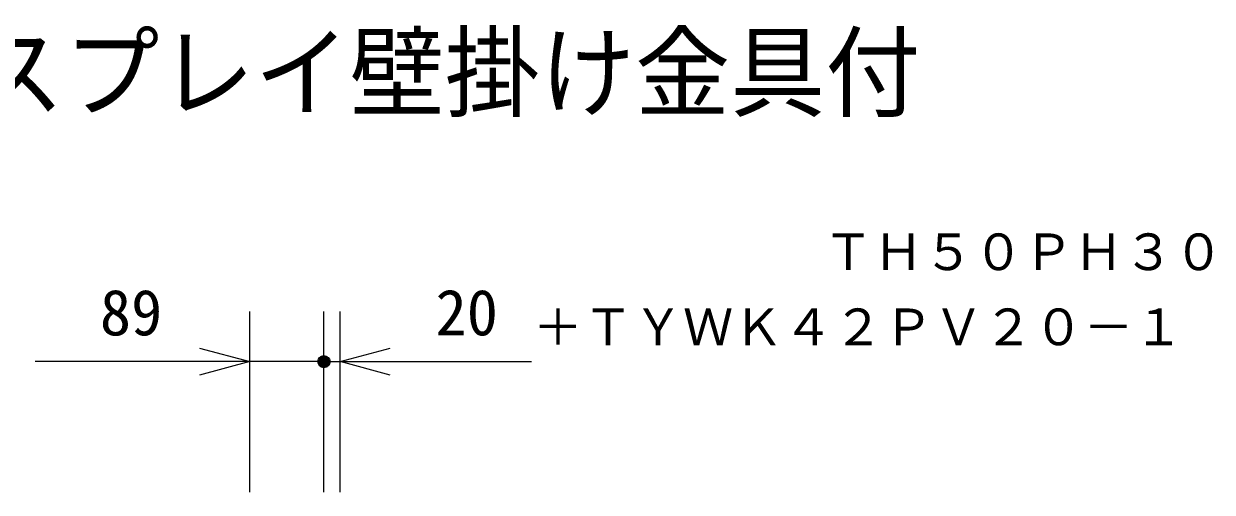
# Model space of a CAD drawing. Units: millimetres, scale not verified. Extents: x -63 to 62, y -56 to 57.
# Drawn here: x 12.28 to 59.76, y 38.06 to 56.79 of the extents above; entities that cross this region are included whole.
import ezdxf
from ezdxf.enums import TextEntityAlignment as Align

# ---------------------------------------------------------------- set-up
doc = ezdxf.new("R2010")
doc.units = ezdxf.units.MM
doc.header["$LTSCALE"] = 0.125
for name, color, linetype in [('0-0_0', 7, 'Continuous'), ('0-2_MOJI1', 7, 'Continuous'), ('0-3_TOUROKU', 7, 'Continuous')]:
    doc.layers.add(name, color=color, linetype=linetype)
doc.layers.add('0-6_SUNPO', color=7, linetype='Continuous', lineweight=18)
doc.styles.add('ＭＳ ゴシック', font='')
doc.styles.get('ＭＳ ゴシック').set_extended_font_data('MS Gothic')

# ---------------------------------------------------------------- blocks, each defined once
blk = doc.blocks.new('_OPEN30')
at = {"layer": '0-0_0'}
blk.add_line((0, 0), (-1, 0), dxfattribs=at)
blk.add_lwpolyline([(-1, 0.26795), (0, 0), (-1, -0.26795)], dxfattribs=at)

msp = doc.modelspace()

# ---------------------------------------------------------------- linework, layer by layer
at = {"layer": '0-6_SUNPO', "color": 3}
for p, q in [((21.3086, 38.0627), (21.3086, 45.2836)), ((24.2752, 38.0627), (24.2752, 45.2836)), ((24.2752, 38.0627), (24.2752, 45.2836)), ((24.9252, 38.0627), (24.9252, 45.2836)), ((19.3086, 43.2836), (12.7394, 43.2836)), ((22.2752, 43.2836), (20.2752, 43.2836)), ((24.2752, 43.2836), (21.3086, 43.2836)), ((24.0331, 43.2627), (24.5173, 43.2627)), ((24.0334, 43.3077), (24.517, 43.3077)), ((24.0413, 43.2177), (24.5091, 43.2177)), ((24.0422, 43.3527), (24.5082, 43.3527)), ((24.0607, 43.3977), (24.4898, 43.3977)), ((24.0915, 43.4427), (24.4589, 43.4427)), ((24.1433, 43.4877), (24.4072, 43.4877)), ((24.2752, 43.2836), (24.9252, 43.2836)), ((24.3919, 43.2836), (26.3919, 43.2836)), ((26.9252, 43.2836), (32.567, 43.2836)), ((24.059, 43.1727), (24.4914, 43.1727)), ((24.0889, 43.1277), (24.4616, 43.1277)), ((24.1386, 43.0827), (24.4119, 43.0827))]:
    msp.add_line(p, q, dxfattribs=at)
msp.add_circle((24.2752, 43.2836), 0.243, dxfattribs=at)

# ---------------------------------------------------------------- block references
at = {"layer": '0-6_SUNPO', "xscale": 2, "yscale": 2}
msp.add_blockref('_OPEN30', (21.3086, 43.2836), dxfattribs=at)
at = {"layer": '0-6_SUNPO', "xscale": 2, "yscale": 2, "rotation": 180}
msp.add_blockref('_OPEN30', (24.9252, 43.2836), dxfattribs=at)

# ---------------------------------------------------------------- texts
at = {"layer": '0-2_MOJI1', "style": 'ＭＳ ゴシック', "width": 0.95}
msp.add_text('ハイビジョンプラズマディスプレイ壁掛け金具付', height=2.933, dxfattribs=at).set_placement((-35.5081, 52.5011), align=Align.BOTTOM_LEFT)
at = {"layer": '0-3_TOUROKU', "style": 'ＭＳ ゴシック'}
for s, p in [('ＴＨ５０ＰＨ３０', (44.2252, 46.5011)), ('＋ＴＹＷＫ４２ＰＶ２０－１', (32.6252, 43.5011))]:
    msp.add_text(s, height=1.466, dxfattribs=at).set_placement(p, align=Align.BOTTOM_LEFT)
at = {"layer": '0-6_SUNPO', "style": 'ＭＳ ゴシック'}
for s, p in [('89', (15.3227, 43.7836)), ('20', (28.7336, 43.7836))]:
    msp.add_text(s, height=1.833, dxfattribs=at).set_placement(p, align=Align.BOTTOM_LEFT)

doc.saveas('drawing.dxf')
